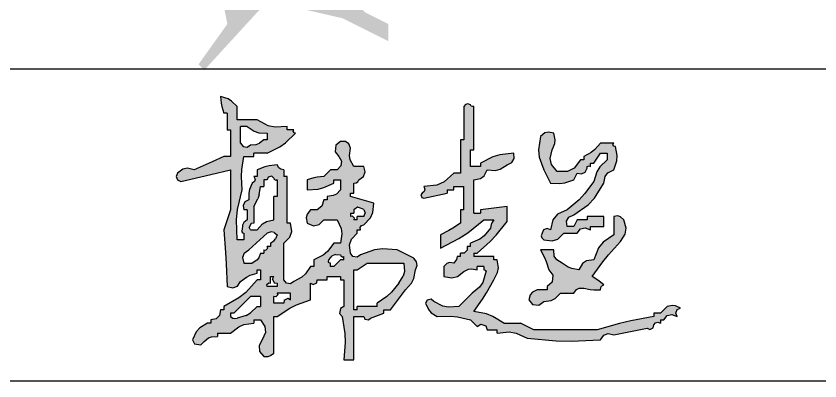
# Model space of a CAD drawing. Extents: x 4579863 to 4663963, y -547270 to -273670.
# Drawn here: x 4646604 to 4648280, y -545270 to -544510 of the extents above; entities that cross this region are included whole.
import ezdxf

# ---------------------------------------------------------------- set-up
doc = ezdxf.new("R2010")
doc.units = 0
doc.header["$LTSCALE"] = 1000
doc.header["$MEASUREMENT"] = 0
doc.layers.get('0').update_dxf_attribs({"linetype": 'CONTINUOUS'})

# ---------------------------------------------------------------- blocks, each defined once
blk = doc.blocks.new('韩超')
h = blk.add_hatch(color=256)
h.dxf.hatch_style = 1
h.paths.add_polyline_path([(0.787849, 0.514197), (0.777955, 0.527898), (0.77346, 0.562754), (0.78123, 0.586063), (0.805739, 0.61125), (0.805739, 0.625142), (0.819631, 0.625142), (0.818004, 0.635027), (0.823773, 0.643681), (0.833523, 0.64598), (0.860867, 0.674873), (0.870953, 0.696725), (0.875199, 0.736279), (0.836353, 0.74757), (0.816903, 0.753127), (0.777955, 0.764063), (0.777955, 0.777955), (0.791847, 0.777955), (0.791847, 0.819631), (0.801775, 0.820971), (0.80763, 0.824875), (0.812685, 0.833523), (0.832189, 0.847055), (0.839321, 0.866071), (0.833523, 0.889091), (0.791847, 0.889091), (0.776856, 0.916298), (0.7735, 0.934755), (0.777955, 0.965498), (0.770329, 0.984025), (0.756314, 0.993368), (0.736279, 0.993282), (0.716867, 0.977277), (0.713907, 0.950644), (0.729333, 0.930768), (0.740061, 0.911103), (0.737625, 0.891618), (0.722387, 0.875199), (0.694603, 0.875199), (0.683489, 0.864086), (0.677932, 0.858529), (0.666819, 0.847415), (0.638572, 0.845181), (0.624291, 0.842325), (0.597358, 0.833523), (0.597358, 0.791847), (0.643081, 0.794876), (0.666726, 0.800787), (0.708495, 0.819631), (0.708495, 0.833523), (0.736279, 0.833523), (0.736279, 0.791847), (0.718733, 0.774249), (0.705317, 0.767541), (0.680711, 0.764063), (0.680711, 0.750171), (0.666819, 0.750171), (0.658732, 0.72359), (0.639033, 0.708815), (0.61125, 0.708495), (0.596777, 0.690733), (0.592946, 0.675409), (0.597358, 0.652926), (0.623512, 0.642026), (0.64687, 0.646697), (0.666819, 0.666819), (0.722387, 0.666819), (0.738834, 0.631134), (0.742077, 0.608437), (0.736279, 0.569574), (0.708495, 0.569574), (0.682162, 0.535076), (0.663824, 0.519794), (0.625142, 0.500114), (0.625142, 0.47233), (0.61125, 0.47233), (0.589715, 0.441777), (0.574435, 0.428025), (0.54179, 0.409816), (0.527664, 0.400538), (0.510468, 0.403404), (0.500114, 0.416762), (0.500114, 0.569574), (0.524623, 0.594762), (0.532393, 0.618071), (0.527898, 0.652926), (0.514006, 0.652926), (0.514006, 0.847415), (0.500114, 0.847415), (0.500114, 0.875199), (0.486416, 0.877514), (0.478388, 0.883536), (0.47233, 0.896037), (0.438162, 0.892345), (0.420863, 0.888021), (0.388977, 0.875199), (0.388977, 0.847415), (0.375085, 0.847415), (0.379444, 0.836821), (0.376971, 0.826928), (0.368139, 0.819631), (0.356965, 0.793593), (0.353947, 0.778504), (0.354247, 0.750171), (0.337644, 0.741703), (0.330222, 0.726858), (0.333409, 0.708495), (0.347301, 0.708495), (0.347301, 0.666819), (0.332737, 0.655189), (0.327028, 0.643772), (0.326463, 0.625142), (0.32344, 0.619715), (0.327253, 0.612088), (0.333409, 0.61125), (0.333409, 0.583466), (0.305625, 0.583466), (0.302565, 0.667178), (0.306887, 0.710398), (0.326463, 0.791847), (0.3234, 0.8474), (0.32482, 0.875797), (0.333409, 0.930768), (0.375085, 0.930768), (0.375085, 0.94466), (0.430654, 0.94466), (0.482374, 0.970498), (0.50707, 0.987931), (0.548736, 1.028012), (0.542559, 1.028676), (0.538615, 1.036564), (0.54179, 1.041904), (0.514006, 1.041904), (0.514006, 1.055796), (0.462884, 1.052445), (0.433869, 1.058893), (0.388977, 1.08358), (0.305625, 1.08358), (0.305625, 1.139148), (0.281985, 1.161307), (0.266841, 1.170393), (0.236165, 1.180825), (0.238399, 1.152578), (0.241255, 1.138297), (0.250057, 1.111364), (0.263949, 1.111364), (0.263949, 1.041904), (0.277841, 1.041904), (0.277841, 0.930768), (0.250057, 0.930768), (0.200194, 0.90821), (0.175186, 0.897095), (0.125028, 0.875199), (0.097454, 0.881715), (0.078516, 0.877928), (0.055568, 0.861307), (0.050109, 0.847376), (0.0559, 0.8329), (0.06946, 0.826577), (0.152955, 0.845407), (0.194635, 0.855133), (0.277841, 0.875199), (0.277841, 0.708495), (0.266727, 0.675154), (0.261171, 0.658483), (0.250057, 0.625142), (0.255939, 0.530696), (0.258718, 0.483462), (0.263949, 0.388977), (0.286969, 0.38318), (0.305985, 0.390311), (0.319517, 0.409816), (0.344599, 0.428141), (0.359268, 0.435475), (0.388977, 0.444546), (0.388977, 0.458438), (0.40287, 0.458438), (0.40287, 0.416762), (0.388977, 0.416762), (0.340729, 0.364454), (0.31168, 0.341215), (0.250057, 0.305625), (0.250057, 0.291733), (0.236165, 0.291733), (0.231424, 0.268639), (0.217583, 0.254798), (0.194489, 0.250057), (0.194489, 0.236165), (0.180597, 0.236165), (0.148793, 0.216524), (0.134276, 0.200394), (0.118082, 0.166705), (0.127514, 0.14947), (0.152825, 0.145854), (0.166705, 0.159759), (0.185336, 0.17447), (0.198563, 0.17943), (0.222273, 0.180597), (0.222273, 0.194489), (0.277841, 0.194489), (0.311245, 0.220472), (0.333233, 0.229896), (0.375085, 0.236165), (0.375085, 0.250057), (0.40287, 0.250057), (0.420685, 0.221738), (0.422698, 0.197582), (0.409816, 0.166705), (0.396068, 0.142401), (0.398473, 0.118345), (0.416762, 0.097244), (0.43433, 0.097627), (0.444154, 0.100901), (0.458438, 0.111136), (0.458438, 0.263949), (0.47233, 0.263949), (0.524193, 0.298154), (0.552768, 0.312442), (0.61125, 0.333409), (0.61125, 0.40287), (0.621931, 0.39652), (0.637706, 0.404407), (0.639034, 0.416762), (0.680711, 0.416762), (0.680711, 0.430654), (0.736279, 0.430654), (0.736279, 0.416762), (0.750171, 0.416762), (0.750171, 0.305625), (0.735269, 0.297653), (0.731714, 0.276323), (0.743225, 0.263949), (0.754517, 0.192544), (0.755945, 0.155413), (0.750171, 0.083352), (0.791847, 0.083352), (0.791847, 0.263949), (0.833523, 0.263949), (0.837499, 0.253205), (0.852744, 0.249394), (0.861307, 0.257003), (0.883535, 0.265338), (0.894648, 0.269506), (0.916876, 0.277841), (0.916876, 0.291733), (0.94466, 0.291733), (0.969894, 0.324902), (0.982398, 0.341574), (1.007174, 0.375085), (1.032146, 0.402761), (1.041693, 0.421855), (1.04885, 0.458438), (1.055218, 0.477023), (1.053221, 0.491001), (1.041904, 0.50706), (0.972444, 0.54179), (0.910919, 0.546316), (0.877697, 0.541786), (0.819631, 0.520952), (0.805828, 0.5112)])
h.paths.add_polyline_path([(0.791847, 0.458438), (0.805739, 0.458438), (0.82241, 0.469551), (0.847415, 0.486222), (1.000228, 0.486222), (1.003038, 0.45197), (0.997988, 0.431769), (0.97939, 0.40287), (0.948039, 0.36501), (0.929334, 0.347744), (0.889091, 0.319517), (0.889091, 0.305625), (0.805739, 0.305625), (0.805739, 0.291733), (0.791847, 0.291733)], flags=16)
h.paths.add_polyline_path([(0.750171, 0.500114), (0.736279, 0.500114), (0.725165, 0.489), (0.719608, 0.483443), (0.708495, 0.47233), (0.694603, 0.47233), (0.694603, 0.486222), (0.688447, 0.48706), (0.684633, 0.494686), (0.687657, 0.500114), (0.701182, 0.516386), (0.715167, 0.52238), (0.736279, 0.520952), (0.736943, 0.514775), (0.744831, 0.510831), (0.750171, 0.514006)], flags=16)
h.paths.add_polyline_path([(0.791847, 0.666819), (0.793521, 0.674497), (0.785633, 0.682384), (0.777955, 0.680711), (0.777955, 0.694603), (0.791847, 0.694603), (0.792194, 0.70849), (0.806202, 0.718996), (0.819631, 0.715441), (0.833192, 0.709118), (0.838982, 0.694641), (0.833523, 0.680711), (0.805739, 0.680711), (0.805739, 0.666819)], flags=16)
h.paths.add_polyline_path([(0.527898, 0.361193), (0.527898, 0.333409), (0.517217, 0.339759), (0.501443, 0.331871), (0.500114, 0.319517), (0.458438, 0.319517), (0.458438, 0.347301), (0.466116, 0.345628), (0.474003, 0.353515), (0.47233, 0.361193)], flags=16)
h.paths.add_polyline_path([(0.47233, 0.40287), (0.47233, 0.388977), (0.430654, 0.388977), (0.42898, 0.396656), (0.436867, 0.404543), (0.444546, 0.40287), (0.444546, 0.430654), (0.458438, 0.430654), (0.452088, 0.419973), (0.459976, 0.404198)], flags=16)
h.paths.add_polyline_path([(0.47233, 0.604304), (0.464836, 0.588169), (0.458643, 0.580427), (0.444546, 0.569574), (0.444546, 0.555682), (0.430654, 0.555682), (0.432327, 0.548004), (0.42444, 0.540117), (0.416762, 0.54179), (0.416762, 0.527898), (0.40287, 0.527898), (0.39467, 0.507807), (0.386422, 0.49791), (0.368139, 0.486222), (0.333409, 0.486222), (0.327612, 0.509242), (0.334743, 0.528258), (0.354247, 0.54179), (0.384775, 0.569612), (0.400056, 0.583504), (0.430654, 0.61125), (0.446814, 0.616197), (0.458647, 0.614224)], flags=16)
h.paths.add_polyline_path([(0.458438, 0.666819), (0.426908, 0.659351), (0.410404, 0.649448), (0.388977, 0.625142), (0.361193, 0.625142), (0.354844, 0.635823), (0.362731, 0.651598), (0.375085, 0.652926), (0.375085, 0.722387), (0.390598, 0.753922), (0.396359, 0.771203), (0.40287, 0.805739), (0.416762, 0.805739), (0.416762, 0.833523), (0.430654, 0.833523), (0.434629, 0.844267), (0.449874, 0.848078), (0.458438, 0.840469), (0.459102, 0.834292), (0.466989, 0.830348), (0.47233, 0.833523), (0.47233, 0.764063), (0.458438, 0.764063)], flags=16)
h.paths.add_polyline_path([(0.40287, 0.347301), (0.40287, 0.305625), (0.388977, 0.305625), (0.360889, 0.27915), (0.342496, 0.268422), (0.305625, 0.257003), (0.294367, 0.254885), (0.286778, 0.256782), (0.277841, 0.263949), (0.277841, 0.277841), (0.291733, 0.277841), (0.319459, 0.305683), (0.333352, 0.319575), (0.361193, 0.347301)], flags=16)
h.paths.add_polyline_path([(0.430654, 1.000228), (0.416762, 1.000228), (0.39813, 0.985517), (0.384903, 0.980557), (0.361193, 0.97939), (0.347067, 0.970112), (0.329871, 0.972978), (0.319517, 0.986336), (0.319517, 1.055796), (0.347301, 1.055796), (0.376072, 1.035613), (0.395527, 1.029128), (0.430654, 1.028012)], flags=16)
h = blk.add_hatch(color=256)
h.dxf.hatch_style = 1
h.paths.add_polyline_path([(1.542018, 0.208381), (1.519791, 0.219494), (1.508677, 0.225051), (1.48645, 0.236165), (1.416989, 0.236165), (1.371255, 0.264232), (1.344642, 0.274582), (1.291961, 0.284787), (1.328443, 0.335457), (1.345237, 0.362046), (1.375313, 0.416762), (1.391241, 0.446575), (1.394603, 0.466747), (1.389205, 0.500114), (1.375313, 0.500114), (1.375313, 0.514006), (1.291961, 0.514006), (1.291961, 0.527898), (1.305853, 0.527898), (1.359796, 0.576664), (1.385101, 0.603375), (1.430881, 0.659873), (1.430881, 0.722387), (1.386427, 0.71683), (1.3642, 0.714052), (1.319745, 0.708495), (1.319745, 0.694603), (1.291961, 0.694603), (1.291961, 0.833523), (1.31926, 0.838693), (1.334923, 0.85044), (1.347529, 0.875199), (1.381781, 0.872389), (1.401982, 0.877439), (1.430881, 0.896037), (1.450883, 0.906123), (1.460131, 0.922307), (1.458666, 0.94466), (1.401114, 0.937345), (1.371819, 0.928557), (1.319745, 0.902983), (1.319745, 0.889091), (1.278069, 0.889091), (1.278069, 0.958552), (1.291961, 0.958552), (1.291961, 1.139148), (1.285806, 1.138304), (1.281086, 1.140664), (1.278069, 1.146094), (1.267308, 1.150023), (1.257931, 1.147679), (1.250285, 1.139148), (1.250285, 1.000228), (1.236393, 1.000228), (1.236393, 0.861307), (1.208609, 0.861307), (1.168183, 0.824416), (1.138053, 0.811024), (1.08358, 0.805739), (1.087939, 0.795145), (1.085465, 0.785252), (1.076634, 0.777955), (1.071121, 0.771113), (1.075065, 0.759282), (1.08358, 0.757117), (1.122533, 0.76519), (1.141984, 0.769358), (1.180825, 0.777955), (1.180825, 0.791847), (1.208609, 0.791847), (1.208609, 0.805739), (1.250285, 0.805739), (1.250285, 0.708495), (1.236393, 0.708495), (1.236393, 0.652926), (1.203973, 0.631977), (1.187234, 0.622213), (1.15304, 0.604304), (1.15304, 0.548736), (1.229739, 0.588318), (1.266619, 0.612432), (1.333637, 0.666819), (1.375313, 0.666819), (1.366995, 0.654381), (1.363975, 0.646831), (1.361421, 0.632088), (1.335054, 0.599814), (1.316435, 0.58585), (1.278069, 0.569574), (1.278069, 0.555682), (1.264177, 0.555682), (1.26415, 0.539965), (1.25211, 0.527924), (1.236393, 0.527898), (1.236393, 0.514006), (1.222501, 0.514006), (1.219217, 0.502022), (1.216226, 0.496039), (1.208609, 0.486222), (1.191149, 0.488205), (1.17971, 0.484393), (1.166932, 0.47233), (1.166932, 0.430654), (1.200708, 0.424307), (1.223469, 0.429997), (1.250285, 0.451492), (1.27048, 0.461183), (1.283894, 0.46286), (1.305853, 0.458438), (1.305853, 0.47233), (1.333637, 0.47233), (1.333637, 0.458438), (1.339793, 0.4576), (1.343606, 0.449973), (1.340583, 0.444546), (1.32937, 0.406076), (1.316213, 0.38634), (1.285015, 0.361193), (1.229447, 0.305625), (1.187056, 0.302553), (1.163204, 0.307323), (1.125256, 0.326463), (1.114566, 0.33576), (1.096818, 0.332211), (1.090526, 0.319517), (1.102438, 0.292491), (1.113943, 0.279343), (1.139148, 0.263949), (1.194983, 0.265062), (1.223561, 0.262204), (1.278069, 0.250057), (1.289183, 0.238943), (1.294739, 0.233386), (1.305853, 0.222273), (1.320568, 0.231877), (1.341519, 0.224893), (1.347529, 0.208381), (1.389205, 0.208381), (1.389205, 0.194489), (1.439628, 0.1998), (1.468259, 0.195028), (1.514234, 0.173651), (1.635959, 0.161998), (1.69773, 0.160594), (1.819859, 0.166705), (1.833779, 0.185933), (1.852296, 0.192877), (1.875427, 0.187543), (1.930995, 0.198656), (1.958779, 0.204213), (2.014348, 0.215327), (2.025534, 0.209917), (2.039748, 0.217024), (2.042132, 0.229219), (2.049428, 0.23805), (2.059322, 0.240524), (2.069916, 0.236165), (2.069916, 0.250057), (2.083808, 0.250057), (2.098401, 0.26772), (2.118188, 0.272666), (2.139376, 0.263949), (2.133917, 0.27788), (2.139708, 0.292356), (2.153268, 0.298679), (2.133073, 0.308371), (2.119659, 0.310047), (2.0977, 0.305625), (2.086586, 0.294512), (2.08103, 0.288955), (2.069916, 0.277841), (2.042132, 0.277841), (2.042132, 0.263949), (1.946785, 0.245868), (1.899372, 0.234712), (1.805967, 0.208381)])
h = blk.add_hatch(color=256)
h.dxf.hatch_style = 1
h.paths.add_polyline_path([(1.611478, 0.625142), (1.597547, 0.630601), (1.583071, 0.624811), (1.576748, 0.61125), (1.572819, 0.60049), (1.575163, 0.591112), (1.583694, 0.583466), (1.61855, 0.578971), (1.641859, 0.586741), (1.667046, 0.61125), (1.680938, 0.61125), (1.722615, 0.61125), (1.737208, 0.628913), (1.756995, 0.63386), (1.778183, 0.625142), (1.778183, 0.639034), (1.833751, 0.639034), (1.833751, 0.655705), (1.833751, 0.66404), (1.833751, 0.680711), (1.805967, 0.680711), (1.792075, 0.680711), (1.764291, 0.680711), (1.764291, 0.666819), (1.722615, 0.666819), (1.717058, 0.655705), (1.714279, 0.650148), (1.708723, 0.639034), (1.69483, 0.639034), (1.680938, 0.639034), (1.678868, 0.661339), (1.688455, 0.678116), (1.708723, 0.687657), (1.768692, 0.728785), (1.795922, 0.757527), (1.833751, 0.819631), (1.839429, 0.846829), (1.850907, 0.862133), (1.875427, 0.875199), (1.888443, 0.91196), (1.890032, 0.934206), (1.882373, 0.972444), (1.876196, 0.973108), (1.872252, 0.980995), (1.875427, 0.986336), (1.861535, 0.986336), (1.819859, 0.986336), (1.796859, 0.959188), (1.781933, 0.947248), (1.750399, 0.930768), (1.750399, 0.916876), (1.736507, 0.916876), (1.71031, 0.882162), (1.682751, 0.868382), (1.639262, 0.868253), (1.61591, 0.897042), (1.610049, 0.922442), (1.618424, 0.958552), (1.629264, 0.984285), (1.6309, 1.000642), (1.62537, 1.028012), (1.602888, 1.032424), (1.587563, 1.028593), (1.569802, 1.01412), (1.562035, 0.958817), (1.56513, 0.927869), (1.583694, 0.875199), (1.595758, 0.853473), (1.601336, 0.842318), (1.611478, 0.819631), (1.650742, 0.818134), (1.671448, 0.821092), (1.708723, 0.833523), (1.714279, 0.844637), (1.717058, 0.850194), (1.722615, 0.861307), (1.740978, 0.85812), (1.755823, 0.865542), (1.764291, 0.882145), (1.764955, 0.888322), (1.772842, 0.892266), (1.778183, 0.889091), (1.778183, 0.902983), (1.792075, 0.902983), (1.803189, 0.919654), (1.808745, 0.927989), (1.819859, 0.94466), (1.847643, 0.94466), (1.847643, 0.916876), (1.817381, 0.887163), (1.804962, 0.866982), (1.792075, 0.826577), (1.753545, 0.774398), (1.730689, 0.750113), (1.680938, 0.708495), (1.641359, 0.690689), (1.621854, 0.667284)])
h = blk.add_hatch(color=256)
h.dxf.hatch_style = 1
h.paths.add_polyline_path([(1.831635, 0.573795), (1.812227, 0.549535), (1.792075, 0.500114), (1.762292, 0.496094), (1.744726, 0.484384), (1.729561, 0.458438), (1.700075, 0.463546), (1.684975, 0.469586), (1.6601, 0.486222), (1.637668, 0.49978), (1.627728, 0.515685), (1.62537, 0.54179), (1.603143, 0.54179), (1.592029, 0.54179), (1.569802, 0.54179), (1.586675, 0.509854), (1.593737, 0.492906), (1.604532, 0.458438), (1.621804, 0.436498), (1.61886, 0.407063), (1.597586, 0.388977), (1.597586, 0.375085), (1.55591, 0.375085), (1.536306, 0.36578), (1.526798, 0.35437), (1.52118, 0.333409), (1.537185, 0.313997), (1.563818, 0.311038), (1.583694, 0.326463), (1.614401, 0.331156), (1.630976, 0.339443), (1.653154, 0.361193), (1.667046, 0.361193), (1.708723, 0.361193), (1.720352, 0.375758), (1.731769, 0.381467), (1.750399, 0.382031), (1.77782, 0.376762), (1.791938, 0.37535), (1.819859, 0.375085), (1.821199, 0.385013), (1.825102, 0.390868), (1.833751, 0.395924), (1.815429, 0.411271), (1.805589, 0.418299), (1.785129, 0.430654), (1.829593, 0.491137), (1.853312, 0.520437), (1.903211, 0.57652), (1.923495, 0.606919), (1.927312, 0.631729), (1.917103, 0.666819), (1.904326, 0.678881), (1.892887, 0.682694), (1.875427, 0.680711), (1.875427, 0.650148), (1.875427, 0.634867), (1.875427, 0.604304)])
for p, q in [((0.266841, 1.170393), (0.236165, 1.180825)), ((0.236165, 1.180825), (0.238399, 1.152578)), ((0.238399, 1.152578), (0.241255, 1.138297)), ((0.281985, 1.161307), (0.266841, 1.170393)), ((0.305625, 1.139148), (0.281985, 1.161307)), ((1.257931, 1.147679), (1.250285, 1.139148)), ((1.267308, 1.150023), (1.257931, 1.147679)), ((1.278069, 1.146094), (1.267308, 1.150023)), ((1.281086, 1.140664), (1.278069, 1.146094)), ((1.285806, 1.138304), (1.281086, 1.140664)), ((0.241255, 1.138297), (0.250057, 1.111364)), ((0.263949, 1.111364), (0.250057, 1.111364)), ((0.263949, 1.111364), (0.263949, 1.041904)), ((0.305625, 1.08358), (0.305625, 1.139148)), ((1.250285, 1.139148), (1.250285, 1.000228)), ((1.291961, 1.139148), (1.285806, 1.138304)), ((1.291961, 0.958552), (1.291961, 1.139148)), ((0.388977, 1.08358), (0.305625, 1.08358)), ((0.433869, 1.058893), (0.388977, 1.08358)), ((0.263949, 1.041904), (0.277841, 1.041904)), ((0.277841, 1.041904), (0.277841, 0.930768)), ((0.319517, 0.986336), (0.319517, 1.055796)), ((0.347301, 1.055796), (0.319517, 1.055796)), ((0.347301, 1.055796), (0.376072, 1.035613)), ((0.462884, 1.052445), (0.433869, 1.058893)), ((0.514006, 1.055796), (0.462884, 1.052445)), ((0.514006, 1.041904), (0.514006, 1.055796)), ((0.54179, 1.041904), (0.514006, 1.041904)), ((0.538615, 1.036564), (0.54179, 1.041904)), ((0.376072, 1.035613), (0.395527, 1.029128)), ((0.395527, 1.029128), (0.430654, 1.028012)), ((0.430654, 1.028012), (0.430654, 1.000228)), ((0.50707, 0.987931), (0.548736, 1.028012)), ((0.542559, 1.028676), (0.538615, 1.036564)), ((0.548736, 1.028012), (0.542559, 1.028676)), ((1.569802, 1.01412), (1.562035, 0.958817)), ((1.587563, 1.028593), (1.569802, 1.01412)), ((1.602888, 1.032424), (1.587563, 1.028593)), ((1.62537, 1.028012), (1.602888, 1.032424)), ((1.6309, 1.000642), (1.62537, 1.028012)), ((0.319517, 0.986336), (0.329871, 0.972978)), ((0.329871, 0.972978), (0.347067, 0.970112)), ((0.347067, 0.970112), (0.361193, 0.97939)), ((0.361193, 0.97939), (0.384903, 0.980557)), ((0.384903, 0.980557), (0.39813, 0.985517)), ((0.416762, 1.000228), (0.39813, 0.985517)), ((0.430654, 1.000228), (0.416762, 1.000228)), ((0.482374, 0.970498), (0.50707, 0.987931)), ((0.716867, 0.977277), (0.713907, 0.950644)), ((0.736279, 0.993282), (0.716867, 0.977277)), ((0.756314, 0.993368), (0.736279, 0.993282)), ((0.770329, 0.984025), (0.756314, 0.993368)), ((0.777955, 0.965498), (0.770329, 0.984025)), ((1.236393, 1.000228), (1.236393, 0.861307)), ((1.250285, 1.000228), (1.236393, 1.000228)), ((1.618424, 0.958552), (1.629264, 0.984285)), ((1.629264, 0.984285), (1.6309, 1.000642)), ((1.819859, 0.986336), (1.796859, 0.959188)), ((1.861535, 0.986336), (1.819859, 0.986336)), ((1.875427, 0.986336), (1.861535, 0.986336)), ((1.872252, 0.980995), (1.875427, 0.986336)), ((1.876196, 0.973108), (1.872252, 0.980995)), ((1.882373, 0.972444), (1.876196, 0.973108)), ((1.890032, 0.934206), (1.882373, 0.972444)), ((0.375085, 0.930768), (0.375085, 0.94466)), ((0.430654, 0.94466), (0.375085, 0.94466)), ((0.430654, 0.94466), (0.482374, 0.970498)), ((0.713907, 0.950644), (0.729333, 0.930768)), ((0.7735, 0.934755), (0.777955, 0.965498)), ((1.278069, 0.958552), (1.291961, 0.958552)), ((1.278069, 0.889091), (1.278069, 0.958552)), ((1.458666, 0.94466), (1.401114, 0.937345)), ((1.460131, 0.922307), (1.458666, 0.94466)), ((1.562035, 0.958817), (1.56513, 0.927869)), ((1.610049, 0.922442), (1.618424, 0.958552)), ((1.781933, 0.947248), (1.750399, 0.930768)), ((1.796859, 0.959188), (1.781933, 0.947248)), ((1.808745, 0.927989), (1.819859, 0.94466)), ((1.819859, 0.94466), (1.847643, 0.94466)), ((1.847643, 0.94466), (1.847643, 0.916876)), ((0.200194, 0.90821), (0.175186, 0.897095)), ((0.250057, 0.930768), (0.200194, 0.90821)), ((0.277841, 0.930768), (0.250057, 0.930768)), ((0.32482, 0.875797), (0.333409, 0.930768)), ((0.333409, 0.930768), (0.375085, 0.930768)), ((0.729333, 0.930768), (0.740061, 0.911103)), ((0.740061, 0.911103), (0.737625, 0.891618)), ((0.776856, 0.916298), (0.7735, 0.934755)), ((0.791847, 0.889091), (0.776856, 0.916298)), ((1.371819, 0.928557), (1.319745, 0.902983)), ((1.401114, 0.937345), (1.371819, 0.928557)), ((1.430881, 0.896037), (1.450883, 0.906123)), ((1.450883, 0.906123), (1.460131, 0.922307)), ((1.56513, 0.927869), (1.583694, 0.875199)), ((1.61591, 0.897042), (1.610049, 0.922442)), ((1.736507, 0.916876), (1.71031, 0.882162)), ((1.750399, 0.916876), (1.736507, 0.916876)), ((1.750399, 0.930768), (1.750399, 0.916876)), ((1.792075, 0.902983), (1.803189, 0.919654)), ((1.803189, 0.919654), (1.808745, 0.927989)), ((1.847643, 0.916876), (1.817381, 0.887163)), ((1.875427, 0.875199), (1.888443, 0.91196)), ((1.888443, 0.91196), (1.890032, 0.934206)), ((0.078516, 0.877928), (0.055568, 0.861307)), ((0.097454, 0.881715), (0.078516, 0.877928)), ((0.125028, 0.875199), (0.097454, 0.881715)), ((0.175186, 0.897095), (0.125028, 0.875199)), ((0.194635, 0.855133), (0.277841, 0.875199)), ((0.277841, 0.875199), (0.277841, 0.708495)), ((0.3234, 0.8474), (0.32482, 0.875797)), ((0.420863, 0.888021), (0.388977, 0.875199)), ((0.388977, 0.875199), (0.388977, 0.847415)), ((0.438162, 0.892345), (0.420863, 0.888021)), ((0.47233, 0.896037), (0.438162, 0.892345)), ((0.478388, 0.883536), (0.47233, 0.896037)), ((0.486416, 0.877514), (0.478388, 0.883536)), ((0.500114, 0.875199), (0.486416, 0.877514)), ((0.500114, 0.875199), (0.500114, 0.847415)), ((0.694603, 0.875199), (0.683489, 0.864086)), ((0.722387, 0.875199), (0.694603, 0.875199)), ((0.737625, 0.891618), (0.722387, 0.875199)), ((0.833523, 0.889091), (0.791847, 0.889091)), ((0.839321, 0.866071), (0.833523, 0.889091)), ((1.319745, 0.889091), (1.278069, 0.889091)), ((1.319745, 0.902983), (1.319745, 0.889091)), ((1.334923, 0.85044), (1.347529, 0.875199)), ((1.347529, 0.875199), (1.381781, 0.872389)), ((1.381781, 0.872389), (1.401982, 0.877439)), ((1.401982, 0.877439), (1.430881, 0.896037)), ((1.583694, 0.875199), (1.595758, 0.853473)), ((1.639262, 0.868253), (1.61591, 0.897042)), ((1.71031, 0.882162), (1.682751, 0.868382)), ((1.755823, 0.865542), (1.764291, 0.882145)), ((1.764291, 0.882145), (1.764955, 0.888322)), ((1.764955, 0.888322), (1.772842, 0.892266)), ((1.772842, 0.892266), (1.778183, 0.889091)), ((1.778183, 0.902983), (1.792075, 0.902983)), ((1.778183, 0.889091), (1.778183, 0.902983)), ((1.817381, 0.887163), (1.804962, 0.866982)), ((1.850907, 0.862133), (1.875427, 0.875199)), ((0.055568, 0.861307), (0.050109, 0.847376)), ((0.050109, 0.847376), (0.0559, 0.8329)), ((0.06946, 0.826577), (0.152955, 0.845407)), ((0.152955, 0.845407), (0.194635, 0.855133)), ((0.326463, 0.791847), (0.3234, 0.8474)), ((0.388977, 0.847415), (0.375085, 0.847415)), ((0.375085, 0.847415), (0.379444, 0.836821)), ((0.434629, 0.844267), (0.430654, 0.833523)), ((0.449874, 0.848078), (0.434629, 0.844267)), ((0.458438, 0.840469), (0.449874, 0.848078)), ((0.458438, 0.840469), (0.459102, 0.834292)), ((0.514006, 0.847415), (0.500114, 0.847415)), ((0.514006, 0.652926), (0.514006, 0.847415)), ((0.624291, 0.842325), (0.597358, 0.833523)), ((0.638572, 0.845181), (0.624291, 0.842325)), ((0.666819, 0.847415), (0.638572, 0.845181)), ((0.677932, 0.858529), (0.666819, 0.847415)), ((0.683489, 0.864086), (0.677932, 0.858529)), ((0.812685, 0.833523), (0.832189, 0.847055)), ((0.832189, 0.847055), (0.839321, 0.866071)), ((1.208609, 0.861307), (1.168183, 0.824416)), ((1.236393, 0.861307), (1.208609, 0.861307)), ((1.291961, 0.833523), (1.31926, 0.838693)), ((1.31926, 0.838693), (1.334923, 0.85044)), ((1.595758, 0.853473), (1.601336, 0.842318)), ((1.601336, 0.842318), (1.611478, 0.819631)), ((1.682751, 0.868382), (1.639262, 0.868253)), ((1.708723, 0.833523), (1.714279, 0.844637)), ((1.714279, 0.844637), (1.717058, 0.850194)), ((1.717058, 0.850194), (1.722615, 0.861307)), ((1.722615, 0.861307), (1.740978, 0.85812)), ((1.740978, 0.85812), (1.755823, 0.865542)), ((1.804962, 0.866982), (1.792075, 0.826577)), ((1.833751, 0.819631), (1.839429, 0.846829)), ((1.839429, 0.846829), (1.850907, 0.862133)), ((0.0559, 0.8329), (0.06946, 0.826577)), ((0.368139, 0.819631), (0.356965, 0.793593)), ((0.376971, 0.826928), (0.368139, 0.819631)), ((0.379444, 0.836821), (0.376971, 0.826928)), ((0.396359, 0.771203), (0.40287, 0.805739)), ((0.40287, 0.805739), (0.416762, 0.805739)), ((0.416762, 0.833523), (0.416762, 0.805739)), ((0.430654, 0.833523), (0.416762, 0.833523)), ((0.466989, 0.830348), (0.459102, 0.834292)), ((0.47233, 0.833523), (0.466989, 0.830348)), ((0.47233, 0.833523), (0.47233, 0.764063)), ((0.597358, 0.833523), (0.597358, 0.791847)), ((0.666726, 0.800787), (0.708495, 0.819631)), ((0.708495, 0.833523), (0.736279, 0.833523)), ((0.708495, 0.819631), (0.708495, 0.833523)), ((0.736279, 0.833523), (0.736279, 0.791847)), ((0.791847, 0.819631), (0.801775, 0.820971)), ((0.791847, 0.777955), (0.791847, 0.819631)), ((0.801775, 0.820971), (0.80763, 0.824875)), ((0.80763, 0.824875), (0.812685, 0.833523)), ((1.138053, 0.811024), (1.08358, 0.805739)), ((1.08358, 0.805739), (1.087939, 0.795145)), ((1.168183, 0.824416), (1.138053, 0.811024)), ((1.208609, 0.791847), (1.208609, 0.805739)), ((1.208609, 0.805739), (1.250285, 0.805739)), ((1.250285, 0.708495), (1.250285, 0.805739)), ((1.291961, 0.694603), (1.291961, 0.833523)), ((1.611478, 0.819631), (1.650742, 0.818134)), ((1.650742, 0.818134), (1.671448, 0.821092)), ((1.671448, 0.821092), (1.708723, 0.833523)), ((1.792075, 0.826577), (1.753545, 0.774398)), ((1.795922, 0.757527), (1.833751, 0.819631)), ((0.306887, 0.710398), (0.326463, 0.791847)), ((0.356965, 0.793593), (0.353947, 0.778504)), ((0.353947, 0.778504), (0.354247, 0.750171)), ((0.396359, 0.771203), (0.390598, 0.753922)), ((0.597358, 0.791847), (0.643081, 0.794876)), ((0.643081, 0.794876), (0.666726, 0.800787)), ((0.718733, 0.774249), (0.705317, 0.767541)), ((0.736279, 0.791847), (0.718733, 0.774249)), ((0.777955, 0.777955), (0.791847, 0.777955)), ((0.777955, 0.764063), (0.777955, 0.777955)), ((1.076634, 0.777955), (1.071121, 0.771113)), ((1.071121, 0.771113), (1.075065, 0.759282)), ((1.085465, 0.785252), (1.076634, 0.777955)), ((1.087939, 0.795145), (1.085465, 0.785252)), ((1.141984, 0.769358), (1.180825, 0.777955)), ((1.180825, 0.791847), (1.208609, 0.791847)), ((1.180825, 0.791847), (1.180825, 0.777955)), ((1.753545, 0.774398), (1.730689, 0.750113)), ((0.337644, 0.741703), (0.330222, 0.726858)), ((0.354247, 0.750171), (0.337644, 0.741703)), ((0.375085, 0.722387), (0.390598, 0.753922)), ((0.47233, 0.764063), (0.458438, 0.764063)), ((0.458438, 0.666819), (0.458438, 0.764063)), ((0.666819, 0.750171), (0.658732, 0.72359)), ((0.680711, 0.750171), (0.666819, 0.750171)), ((0.705317, 0.767541), (0.680711, 0.764063)), ((0.680711, 0.764063), (0.680711, 0.750171)), ((0.816903, 0.753127), (0.777955, 0.764063)), ((0.836353, 0.74757), (0.816903, 0.753127)), ((0.875199, 0.736279), (0.836353, 0.74757)), ((1.075065, 0.759282), (1.08358, 0.757117)), ((1.08358, 0.757117), (1.122533, 0.76519)), ((1.122533, 0.76519), (1.141984, 0.769358)), ((1.730689, 0.750113), (1.680938, 0.708495)), ((1.768692, 0.728785), (1.795922, 0.757527)), ((0.277841, 0.708495), (0.266727, 0.675154)), ((0.302565, 0.667178), (0.306887, 0.710398)), ((0.330222, 0.726858), (0.333409, 0.708495)), ((0.347301, 0.708495), (0.333409, 0.708495)), ((0.347301, 0.708495), (0.347301, 0.666819)), ((0.375085, 0.722387), (0.375085, 0.652926)), ((0.61125, 0.708495), (0.596777, 0.690733)), ((0.639033, 0.708815), (0.61125, 0.708495)), ((0.658732, 0.72359), (0.639033, 0.708815)), ((0.792194, 0.70849), (0.791847, 0.694603)), ((0.806202, 0.718996), (0.792194, 0.70849)), ((0.819631, 0.715441), (0.806202, 0.718996)), ((0.833192, 0.709118), (0.819631, 0.715441)), ((0.833192, 0.709118), (0.838982, 0.694641)), ((0.870953, 0.696725), (0.875199, 0.736279)), ((1.236393, 0.708495), (1.236393, 0.652926)), ((1.250285, 0.708495), (1.236393, 0.708495)), ((1.3642, 0.714052), (1.319745, 0.708495)), ((1.319745, 0.708495), (1.319745, 0.694603)), ((1.386427, 0.71683), (1.3642, 0.714052)), ((1.430881, 0.722387), (1.386427, 0.71683)), ((1.430881, 0.659873), (1.430881, 0.722387)), ((1.680938, 0.708495), (1.641359, 0.690689)), ((1.708723, 0.687657), (1.768692, 0.728785)), ((0.266727, 0.675154), (0.261171, 0.658483)), ((0.596777, 0.690733), (0.592946, 0.675409)), ((0.592946, 0.675409), (0.597358, 0.652926)), ((0.777955, 0.694603), (0.777955, 0.680711)), ((0.777955, 0.694603), (0.791847, 0.694603)), ((0.785633, 0.682384), (0.777955, 0.680711)), ((0.785633, 0.682384), (0.793521, 0.674497)), ((0.793521, 0.674497), (0.791847, 0.666819)), ((0.833523, 0.680711), (0.805739, 0.680711)), ((0.805739, 0.666819), (0.805739, 0.680711)), ((0.833523, 0.680711), (0.838982, 0.694641)), ((0.833523, 0.64598), (0.860867, 0.674873)), ((0.860867, 0.674873), (0.870953, 0.696725)), ((1.291961, 0.694603), (1.319745, 0.694603)), ((1.641359, 0.690689), (1.621854, 0.667284)), ((1.678868, 0.661339), (1.688455, 0.678116)), ((1.688455, 0.678116), (1.708723, 0.687657)), ((1.792075, 0.680711), (1.764291, 0.680711)), ((1.764291, 0.680711), (1.764291, 0.666819)), ((1.805967, 0.680711), (1.792075, 0.680711)), ((1.833751, 0.680711), (1.805967, 0.680711)), ((1.833751, 0.66404), (1.833751, 0.680711)), ((1.892887, 0.682694), (1.875427, 0.680711)), ((1.875427, 0.680711), (1.875427, 0.650148)), ((1.904326, 0.678881), (1.892887, 0.682694)), ((1.917103, 0.666819), (1.904326, 0.678881)), ((0.261171, 0.658483), (0.250057, 0.625142)), ((0.305625, 0.583466), (0.302565, 0.667178)), ((0.327028, 0.643772), (0.326463, 0.625142)), ((0.332737, 0.655189), (0.327028, 0.643772)), ((0.347301, 0.666819), (0.332737, 0.655189)), ((0.362731, 0.651598), (0.354844, 0.635823)), ((0.375085, 0.652926), (0.362731, 0.651598)), ((0.410404, 0.649448), (0.388977, 0.625142)), ((0.410404, 0.649448), (0.426908, 0.659351)), ((0.426908, 0.659351), (0.458438, 0.666819)), ((0.527898, 0.652926), (0.514006, 0.652926)), ((0.532393, 0.618071), (0.527898, 0.652926)), ((0.597358, 0.652926), (0.623512, 0.642026)), ((0.623512, 0.642026), (0.64687, 0.646697)), ((0.64687, 0.646697), (0.666819, 0.666819)), ((0.666819, 0.666819), (0.722387, 0.666819)), ((0.722387, 0.666819), (0.738834, 0.631134)), ((0.805739, 0.666819), (0.791847, 0.666819)), ((0.818004, 0.635027), (0.823773, 0.643681)), ((0.823773, 0.643681), (0.833523, 0.64598)), ((1.236393, 0.652926), (1.203973, 0.631977)), ((1.266619, 0.612432), (1.333637, 0.666819)), ((1.333637, 0.666819), (1.375313, 0.666819)), ((1.363975, 0.646831), (1.361421, 0.632088)), ((1.366995, 0.654381), (1.363975, 0.646831)), ((1.375313, 0.666819), (1.366995, 0.654381)), ((1.385101, 0.603375), (1.430881, 0.659873)), ((1.621854, 0.667284), (1.611478, 0.625142)), ((1.680938, 0.639034), (1.678868, 0.661339)), ((1.69483, 0.639034), (1.680938, 0.639034)), ((1.708723, 0.639034), (1.69483, 0.639034)), ((1.714279, 0.650148), (1.708723, 0.639034)), ((1.717058, 0.655705), (1.714279, 0.650148)), ((1.722615, 0.666819), (1.717058, 0.655705)), ((1.764291, 0.666819), (1.722615, 0.666819)), ((1.778183, 0.625142), (1.778183, 0.639034)), ((1.778183, 0.639034), (1.833751, 0.639034)), ((1.833751, 0.655705), (1.833751, 0.66404)), ((1.833751, 0.639034), (1.833751, 0.655705)), ((1.875427, 0.650148), (1.875427, 0.634867)), ((1.927312, 0.631729), (1.917103, 0.666819)), ((0.250057, 0.625142), (0.255939, 0.530696)), ((0.326463, 0.625142), (0.32344, 0.619715)), ((0.32344, 0.619715), (0.327253, 0.612088)), ((0.327253, 0.612088), (0.333409, 0.61125)), ((0.333409, 0.61125), (0.333409, 0.583466)), ((0.361193, 0.625142), (0.354844, 0.635823)), ((0.361193, 0.625142), (0.388977, 0.625142)), ((0.430654, 0.61125), (0.400056, 0.583504)), ((0.446814, 0.616197), (0.430654, 0.61125)), ((0.458647, 0.614224), (0.446814, 0.616197)), ((0.458647, 0.614224), (0.47233, 0.604304)), ((0.47233, 0.604304), (0.464836, 0.588169)), ((0.524623, 0.594762), (0.532393, 0.618071)), ((0.742077, 0.608437), (0.736279, 0.569574)), ((0.738834, 0.631134), (0.742077, 0.608437)), ((0.78123, 0.586063), (0.805739, 0.61125)), ((0.805739, 0.61125), (0.805739, 0.625142)), ((0.805739, 0.625142), (0.819631, 0.625142)), ((0.819631, 0.625142), (0.818004, 0.635027)), ((1.187234, 0.622213), (1.15304, 0.604304)), ((1.15304, 0.604304), (1.15304, 0.548736)), ((1.203973, 0.631977), (1.187234, 0.622213)), ((1.229739, 0.588318), (1.266619, 0.612432)), ((1.361421, 0.632088), (1.335054, 0.599814)), ((1.576748, 0.61125), (1.572819, 0.60049)), ((1.583071, 0.624811), (1.576748, 0.61125)), ((1.597547, 0.630601), (1.583071, 0.624811)), ((1.611478, 0.625142), (1.597547, 0.630601)), ((1.641859, 0.586741), (1.667046, 0.61125)), ((1.667046, 0.61125), (1.680938, 0.61125)), ((1.680938, 0.61125), (1.722615, 0.61125)), ((1.722615, 0.61125), (1.737208, 0.628913)), ((1.737208, 0.628913), (1.756995, 0.63386)), ((1.756995, 0.63386), (1.778183, 0.625142)), ((1.875427, 0.604304), (1.831635, 0.573795)), ((1.875427, 0.634867), (1.875427, 0.604304)), ((1.903211, 0.57652), (1.923495, 0.606919)), ((1.923495, 0.606919), (1.927312, 0.631729)), ((0.333409, 0.583466), (0.305625, 0.583466)), ((0.384775, 0.569612), (0.400056, 0.583504)), ((0.444546, 0.569574), (0.458643, 0.580427)), ((0.458643, 0.580427), (0.464836, 0.588169)), ((0.500114, 0.569574), (0.524623, 0.594762)), ((0.77346, 0.562754), (0.78123, 0.586063)), ((1.15304, 0.548736), (1.229739, 0.588318)), ((1.316435, 0.58585), (1.278069, 0.569574)), ((1.305853, 0.527898), (1.359796, 0.576664)), ((1.335054, 0.599814), (1.316435, 0.58585)), ((1.359796, 0.576664), (1.385101, 0.603375)), ((1.572819, 0.60049), (1.575163, 0.591112)), ((1.575163, 0.591112), (1.583694, 0.583466)), ((1.583694, 0.583466), (1.61855, 0.578971)), ((1.61855, 0.578971), (1.641859, 0.586741)), ((1.831635, 0.573795), (1.812227, 0.549535)), ((1.853312, 0.520437), (1.903211, 0.57652)), ((0.334743, 0.528258), (0.354247, 0.54179)), ((0.384775, 0.569612), (0.354247, 0.54179)), ((0.416762, 0.54179), (0.416762, 0.527898)), ((0.416762, 0.54179), (0.42444, 0.540117)), ((0.432327, 0.548004), (0.42444, 0.540117)), ((0.432327, 0.548004), (0.430654, 0.555682)), ((0.444546, 0.555682), (0.430654, 0.555682)), ((0.444546, 0.569574), (0.444546, 0.555682)), ((0.500114, 0.416762), (0.500114, 0.569574)), ((0.708495, 0.569574), (0.682162, 0.535076)), ((0.736279, 0.569574), (0.708495, 0.569574)), ((0.777955, 0.527898), (0.77346, 0.562754)), ((0.877697, 0.541786), (0.819631, 0.520952)), ((0.910919, 0.546316), (0.877697, 0.541786)), ((0.972444, 0.54179), (0.910919, 0.546316)), ((1.041904, 0.50706), (0.972444, 0.54179)), ((1.26415, 0.539965), (1.25211, 0.527924)), ((1.264177, 0.555682), (1.26415, 0.539965)), ((1.278069, 0.555682), (1.264177, 0.555682)), ((1.278069, 0.555682), (1.278069, 0.569574)), ((1.592029, 0.54179), (1.569802, 0.54179)), ((1.569802, 0.54179), (1.586675, 0.509854)), ((1.603143, 0.54179), (1.592029, 0.54179)), ((1.62537, 0.54179), (1.603143, 0.54179)), ((1.627728, 0.515685), (1.62537, 0.54179)), ((1.812227, 0.549535), (1.792075, 0.500114)), ((0.255939, 0.530696), (0.258718, 0.483462)), ((0.334743, 0.528258), (0.327612, 0.509242)), ((0.327612, 0.509242), (0.333409, 0.486222)), ((0.39467, 0.507807), (0.386422, 0.49791)), ((0.40287, 0.527898), (0.39467, 0.507807)), ((0.40287, 0.527898), (0.416762, 0.527898)), ((0.663824, 0.519794), (0.625142, 0.500114)), ((0.682162, 0.535076), (0.663824, 0.519794)), ((0.687657, 0.500114), (0.701182, 0.516386)), ((0.715167, 0.52238), (0.701182, 0.516386)), ((0.715167, 0.52238), (0.736279, 0.520952)), ((0.736279, 0.520952), (0.736943, 0.514775)), ((0.744831, 0.510831), (0.736943, 0.514775)), ((0.744831, 0.510831), (0.750171, 0.514006)), ((0.750171, 0.500114), (0.750171, 0.514006)), ((0.787849, 0.514197), (0.777955, 0.527898)), ((0.805828, 0.5112), (0.787849, 0.514197)), ((0.819631, 0.520952), (0.805828, 0.5112)), ((1.053221, 0.491001), (1.041904, 0.50706)), ((1.222501, 0.514006), (1.219217, 0.502022)), ((1.236393, 0.514006), (1.222501, 0.514006)), ((1.25211, 0.527924), (1.236393, 0.527898)), ((1.236393, 0.514006), (1.236393, 0.527898)), ((1.291961, 0.527898), (1.291961, 0.514006)), ((1.291961, 0.527898), (1.305853, 0.527898)), ((1.375313, 0.514006), (1.291961, 0.514006)), ((1.375313, 0.500114), (1.375313, 0.514006)), ((1.586675, 0.509854), (1.593737, 0.492906)), ((1.637668, 0.49978), (1.627728, 0.515685)), ((1.829593, 0.491137), (1.853312, 0.520437)), ((0.258718, 0.483462), (0.263949, 0.388977)), ((0.333409, 0.486222), (0.368139, 0.486222)), ((0.386422, 0.49791), (0.368139, 0.486222)), ((0.61125, 0.47233), (0.589715, 0.441777)), ((0.625142, 0.47233), (0.61125, 0.47233)), ((0.625142, 0.500114), (0.625142, 0.47233)), ((0.687657, 0.500114), (0.684633, 0.494686)), ((0.688447, 0.48706), (0.684633, 0.494686)), ((0.694603, 0.486222), (0.688447, 0.48706)), ((0.694603, 0.47233), (0.694603, 0.486222)), ((0.708495, 0.47233), (0.694603, 0.47233)), ((0.719608, 0.483443), (0.708495, 0.47233)), ((0.725165, 0.489), (0.719608, 0.483443)), ((0.725165, 0.489), (0.736279, 0.500114)), ((0.750171, 0.500114), (0.736279, 0.500114)), ((0.805739, 0.458438), (0.82241, 0.469551)), ((0.82241, 0.469551), (0.847415, 0.486222)), ((0.847415, 0.486222), (1.000228, 0.486222)), ((1.000228, 0.486222), (1.003038, 0.45197)), ((1.04885, 0.458438), (1.055218, 0.477023)), ((1.055218, 0.477023), (1.053221, 0.491001)), ((1.17971, 0.484393), (1.166932, 0.47233)), ((1.166932, 0.47233), (1.166932, 0.430654)), ((1.191149, 0.488205), (1.17971, 0.484393)), ((1.208609, 0.486222), (1.191149, 0.488205)), ((1.216226, 0.496039), (1.208609, 0.486222)), ((1.219217, 0.502022), (1.216226, 0.496039)), ((1.333637, 0.47233), (1.305853, 0.47233)), ((1.305853, 0.458438), (1.305853, 0.47233)), ((1.333637, 0.47233), (1.333637, 0.458438)), ((1.389205, 0.500114), (1.375313, 0.500114)), ((1.394603, 0.466747), (1.389205, 0.500114)), ((1.593737, 0.492906), (1.604532, 0.458438)), ((1.6601, 0.486222), (1.637668, 0.49978)), ((1.684975, 0.469586), (1.6601, 0.486222)), ((1.700075, 0.463546), (1.684975, 0.469586)), ((1.744726, 0.484384), (1.729561, 0.458438)), ((1.762292, 0.496094), (1.744726, 0.484384)), ((1.792075, 0.500114), (1.762292, 0.496094)), ((1.785129, 0.430654), (1.829593, 0.491137)), ((0.359268, 0.435475), (0.388977, 0.444546)), ((0.388977, 0.458438), (0.40287, 0.458438)), ((0.388977, 0.444546), (0.388977, 0.458438)), ((0.40287, 0.458438), (0.40287, 0.416762)), ((0.589715, 0.441777), (0.574435, 0.428025)), ((0.791847, 0.458438), (0.805739, 0.458438)), ((0.791847, 0.291733), (0.791847, 0.458438)), ((1.003038, 0.45197), (0.997988, 0.431769)), ((1.041693, 0.421855), (1.04885, 0.458438)), ((1.223469, 0.429997), (1.250285, 0.451492)), ((1.250285, 0.451492), (1.27048, 0.461183)), ((1.27048, 0.461183), (1.283894, 0.46286)), ((1.283894, 0.46286), (1.305853, 0.458438)), ((1.340583, 0.444546), (1.32937, 0.406076)), ((1.333637, 0.458438), (1.339793, 0.4576)), ((1.339793, 0.4576), (1.343606, 0.449973)), ((1.343606, 0.449973), (1.340583, 0.444546)), ((1.375313, 0.416762), (1.391241, 0.446575)), ((1.391241, 0.446575), (1.394603, 0.466747)), ((1.604532, 0.458438), (1.621804, 0.436498)), ((1.621804, 0.436498), (1.61886, 0.407063)), ((1.729561, 0.458438), (1.700075, 0.463546)), ((0.305985, 0.390311), (0.319517, 0.409816)), ((0.319517, 0.409816), (0.344599, 0.428141)), ((0.388977, 0.416762), (0.340729, 0.364454)), ((0.344599, 0.428141), (0.359268, 0.435475)), ((0.40287, 0.416762), (0.388977, 0.416762)), ((0.42898, 0.396656), (0.436867, 0.404543)), ((0.436867, 0.404543), (0.444546, 0.40287)), ((0.444546, 0.430654), (0.458438, 0.430654)), ((0.444546, 0.40287), (0.444546, 0.430654)), ((0.452088, 0.419973), (0.458438, 0.430654)), ((0.452088, 0.419973), (0.459976, 0.404198)), ((0.459976, 0.404198), (0.47233, 0.40287)), ((0.47233, 0.40287), (0.47233, 0.388977)), ((0.510468, 0.403404), (0.500114, 0.416762)), ((0.527664, 0.400538), (0.510468, 0.403404)), ((0.54179, 0.409816), (0.527664, 0.400538)), ((0.574435, 0.428025), (0.54179, 0.409816)), ((0.61125, 0.333409), (0.61125, 0.40287)), ((0.61125, 0.40287), (0.621931, 0.39652)), ((0.621931, 0.39652), (0.637706, 0.404407)), ((0.637706, 0.404407), (0.639034, 0.416762)), ((0.639034, 0.416762), (0.680711, 0.416762)), ((0.680711, 0.430654), (0.736279, 0.430654)), ((0.680711, 0.416762), (0.680711, 0.430654)), ((0.736279, 0.430654), (0.736279, 0.416762)), ((0.736279, 0.416762), (0.750171, 0.416762)), ((0.750171, 0.416762), (0.750171, 0.305625)), ((0.97939, 0.40287), (0.948039, 0.36501)), ((0.97939, 0.40287), (0.997988, 0.431769)), ((1.007174, 0.375085), (1.032146, 0.402761)), ((1.032146, 0.402761), (1.041693, 0.421855)), ((1.166932, 0.430654), (1.200708, 0.424307)), ((1.200708, 0.424307), (1.223469, 0.429997)), ((1.32937, 0.406076), (1.316213, 0.38634)), ((1.345237, 0.362046), (1.375313, 0.416762)), ((1.61886, 0.407063), (1.597586, 0.388977)), ((1.805589, 0.418299), (1.785129, 0.430654)), ((1.815429, 0.411271), (1.805589, 0.418299)), ((1.833751, 0.395924), (1.815429, 0.411271)), ((0.263949, 0.388977), (0.286969, 0.38318)), ((0.286969, 0.38318), (0.305985, 0.390311)), ((0.430654, 0.388977), (0.42898, 0.396656)), ((0.47233, 0.388977), (0.430654, 0.388977)), ((0.982398, 0.341574), (1.007174, 0.375085)), ((1.316213, 0.38634), (1.285015, 0.361193)), ((1.55591, 0.375085), (1.536306, 0.36578)), ((1.597586, 0.375085), (1.55591, 0.375085)), ((1.597586, 0.388977), (1.597586, 0.375085)), ((1.708723, 0.361193), (1.720352, 0.375758)), ((1.720352, 0.375758), (1.731769, 0.381467)), ((1.731769, 0.381467), (1.750399, 0.382031)), ((1.750399, 0.382031), (1.77782, 0.376762)), ((1.77782, 0.376762), (1.791938, 0.37535)), ((1.791938, 0.37535), (1.819859, 0.375085)), ((1.819859, 0.375085), (1.821199, 0.385013)), ((1.821199, 0.385013), (1.825102, 0.390868)), ((1.825102, 0.390868), (1.833751, 0.395924)), ((0.31168, 0.341215), (0.250057, 0.305625)), ((0.340729, 0.364454), (0.31168, 0.341215)), ((0.333352, 0.319575), (0.361193, 0.347301)), ((0.40287, 0.347301), (0.361193, 0.347301)), ((0.40287, 0.347301), (0.40287, 0.305625)), ((0.466116, 0.345628), (0.458438, 0.347301)), ((0.458438, 0.319517), (0.458438, 0.347301)), ((0.466116, 0.345628), (0.474003, 0.353515)), ((0.47233, 0.361193), (0.474003, 0.353515)), ((0.527898, 0.361193), (0.47233, 0.361193)), ((0.501443, 0.331871), (0.517217, 0.339759)), ((0.517217, 0.339759), (0.527898, 0.333409)), ((0.527898, 0.333409), (0.527898, 0.361193)), ((0.929334, 0.347744), (0.889091, 0.319517)), ((0.929334, 0.347744), (0.948039, 0.36501)), ((0.969894, 0.324902), (0.982398, 0.341574)), ((1.114566, 0.33576), (1.096818, 0.332211)), ((1.125256, 0.326463), (1.114566, 0.33576)), ((1.285015, 0.361193), (1.229447, 0.305625)), ((1.291961, 0.284787), (1.328443, 0.335457)), ((1.328443, 0.335457), (1.345237, 0.362046)), ((1.526798, 0.35437), (1.52118, 0.333409)), ((1.536306, 0.36578), (1.526798, 0.35437)), ((1.614401, 0.331156), (1.630976, 0.339443)), ((1.630976, 0.339443), (1.653154, 0.361193)), ((1.653154, 0.361193), (1.667046, 0.361193)), ((1.667046, 0.361193), (1.708723, 0.361193)), ((0.250057, 0.305625), (0.250057, 0.291733)), ((0.291733, 0.277841), (0.319459, 0.305683)), ((0.319459, 0.305683), (0.333352, 0.319575)), ((0.388977, 0.305625), (0.360889, 0.27915)), ((0.388977, 0.305625), (0.40287, 0.305625)), ((0.500114, 0.319517), (0.458438, 0.319517)), ((0.501443, 0.331871), (0.500114, 0.319517)), ((0.524193, 0.298154), (0.552768, 0.312442)), ((0.552768, 0.312442), (0.61125, 0.333409)), ((0.750171, 0.305625), (0.735269, 0.297653)), ((0.805739, 0.291733), (0.805739, 0.305625)), ((0.889091, 0.305625), (0.805739, 0.305625)), ((0.889091, 0.305625), (0.889091, 0.319517)), ((0.94466, 0.291733), (0.969894, 0.324902)), ((1.096818, 0.332211), (1.090526, 0.319517)), ((1.090526, 0.319517), (1.102438, 0.292491)), ((1.163204, 0.307323), (1.125256, 0.326463)), ((1.187056, 0.302553), (1.163204, 0.307323)), ((1.229447, 0.305625), (1.187056, 0.302553)), ((1.52118, 0.333409), (1.537185, 0.313997)), ((1.537185, 0.313997), (1.563818, 0.311038)), ((1.563818, 0.311038), (1.583694, 0.326463)), ((1.583694, 0.326463), (1.614401, 0.331156)), ((2.0977, 0.305625), (2.086586, 0.294512)), ((2.119659, 0.310047), (2.0977, 0.305625)), ((2.133073, 0.308371), (2.119659, 0.310047)), ((2.153268, 0.298679), (2.133073, 0.308371)), ((0.231424, 0.268639), (0.217583, 0.254798)), ((0.236165, 0.291733), (0.231424, 0.268639)), ((0.250057, 0.291733), (0.236165, 0.291733)), ((0.291733, 0.277841), (0.277841, 0.277841)), ((0.277841, 0.277841), (0.277841, 0.263949)), ((0.342496, 0.268422), (0.305625, 0.257003)), ((0.342496, 0.268422), (0.360889, 0.27915)), ((0.47233, 0.263949), (0.524193, 0.298154)), ((0.735269, 0.297653), (0.731714, 0.276323)), ((0.731714, 0.276323), (0.743225, 0.263949)), ((0.805739, 0.291733), (0.791847, 0.291733)), ((0.883535, 0.265338), (0.894648, 0.269506)), ((0.894648, 0.269506), (0.916876, 0.277841)), ((0.916876, 0.277841), (0.916876, 0.291733)), ((0.916876, 0.291733), (0.94466, 0.291733)), ((1.102438, 0.292491), (1.113943, 0.279343)), ((1.113943, 0.279343), (1.139148, 0.263949)), ((1.344642, 0.274582), (1.291961, 0.284787)), ((1.371255, 0.264232), (1.344642, 0.274582)), ((2.069916, 0.277841), (2.042132, 0.277841)), ((2.042132, 0.277841), (2.042132, 0.263949)), ((2.08103, 0.288955), (2.069916, 0.277841)), ((2.086586, 0.294512), (2.08103, 0.288955)), ((2.098401, 0.26772), (2.118188, 0.272666)), ((2.118188, 0.272666), (2.139376, 0.263949)), ((2.133917, 0.27788), (2.139708, 0.292356)), ((2.139376, 0.263949), (2.133917, 0.27788)), ((2.139708, 0.292356), (2.153268, 0.298679)), ((0.180597, 0.236165), (0.148793, 0.216524)), ((0.194489, 0.236165), (0.180597, 0.236165)), ((0.217583, 0.254798), (0.194489, 0.250057)), ((0.194489, 0.250057), (0.194489, 0.236165)), ((0.277841, 0.263949), (0.286778, 0.256782)), ((0.286778, 0.256782), (0.294367, 0.254885)), ((0.294367, 0.254885), (0.305625, 0.257003)), ((0.333233, 0.229896), (0.375085, 0.236165)), ((0.375085, 0.250057), (0.40287, 0.250057)), ((0.375085, 0.250057), (0.375085, 0.236165)), ((0.40287, 0.250057), (0.420685, 0.221738)), ((0.458438, 0.263949), (0.47233, 0.263949)), ((0.458438, 0.111136), (0.458438, 0.263949)), ((0.743225, 0.263949), (0.754517, 0.192544)), ((0.791847, 0.083352), (0.791847, 0.263949)), ((0.791847, 0.263949), (0.833523, 0.263949)), ((0.833523, 0.263949), (0.837499, 0.253205)), ((0.837499, 0.253205), (0.852744, 0.249394)), ((0.852744, 0.249394), (0.861307, 0.257003)), ((0.861307, 0.257003), (0.883535, 0.265338)), ((1.139148, 0.263949), (1.194983, 0.265062)), ((1.194983, 0.265062), (1.223561, 0.262204)), ((1.223561, 0.262204), (1.278069, 0.250057)), ((1.278069, 0.250057), (1.289183, 0.238943)), ((1.289183, 0.238943), (1.294739, 0.233386)), ((1.416989, 0.236165), (1.371255, 0.264232)), ((1.416989, 0.236165), (1.48645, 0.236165)), ((1.508677, 0.225051), (1.48645, 0.236165)), ((1.899372, 0.234712), (1.805967, 0.208381)), ((1.946785, 0.245868), (1.899372, 0.234712)), ((2.042132, 0.263949), (1.946785, 0.245868)), ((2.042132, 0.229219), (2.049428, 0.23805)), ((2.049428, 0.23805), (2.059322, 0.240524)), ((2.059322, 0.240524), (2.069916, 0.236165)), ((2.069916, 0.250057), (2.083808, 0.250057)), ((2.069916, 0.250057), (2.069916, 0.236165)), ((2.083808, 0.250057), (2.098401, 0.26772)), ((0.148793, 0.216524), (0.134276, 0.200394)), ((0.277841, 0.194489), (0.311245, 0.220472)), ((0.311245, 0.220472), (0.333233, 0.229896)), ((0.420685, 0.221738), (0.422698, 0.197582)), ((1.294739, 0.233386), (1.305853, 0.222273)), ((1.305853, 0.222273), (1.320568, 0.231877)), ((1.320568, 0.231877), (1.341519, 0.224893)), ((1.341519, 0.224893), (1.347529, 0.208381)), ((1.347529, 0.208381), (1.389205, 0.208381)), ((1.389205, 0.194489), (1.389205, 0.208381)), ((1.519791, 0.219494), (1.508677, 0.225051)), ((1.542018, 0.208381), (1.519791, 0.219494)), ((1.805967, 0.208381), (1.542018, 0.208381)), ((1.930995, 0.198656), (1.958779, 0.204213)), ((1.958779, 0.204213), (2.014348, 0.215327)), ((2.014348, 0.215327), (2.025534, 0.209917)), ((2.025534, 0.209917), (2.039748, 0.217024)), ((2.039748, 0.217024), (2.042132, 0.229219)), ((0.134276, 0.200394), (0.118082, 0.166705)), ((0.166705, 0.159759), (0.185336, 0.17447)), ((0.185336, 0.17447), (0.198563, 0.17943)), ((0.198563, 0.17943), (0.222273, 0.180597)), ((0.222273, 0.194489), (0.277841, 0.194489)), ((0.222273, 0.194489), (0.222273, 0.180597)), ((0.422698, 0.197582), (0.409816, 0.166705)), ((0.754517, 0.192544), (0.755945, 0.155413)), ((1.389205, 0.194489), (1.439628, 0.1998)), ((1.439628, 0.1998), (1.468259, 0.195028)), ((1.468259, 0.195028), (1.514234, 0.173651)), ((1.514234, 0.173651), (1.635959, 0.161998)), ((1.819859, 0.166705), (1.833779, 0.185933)), ((1.833779, 0.185933), (1.852296, 0.192877)), ((1.852296, 0.192877), (1.875427, 0.187543)), ((1.875427, 0.187543), (1.930995, 0.198656)), ((0.118082, 0.166705), (0.127514, 0.14947)), ((0.127514, 0.14947), (0.152825, 0.145854)), ((0.152825, 0.145854), (0.166705, 0.159759)), ((0.409816, 0.166705), (0.396068, 0.142401)), ((0.396068, 0.142401), (0.398473, 0.118345)), ((0.755945, 0.155413), (0.750171, 0.083352)), ((1.635959, 0.161998), (1.69773, 0.160594)), ((1.69773, 0.160594), (1.819859, 0.166705)), ((0.398473, 0.118345), (0.416762, 0.097244)), ((0.43433, 0.097627), (0.444154, 0.100901)), ((0.444154, 0.100901), (0.458438, 0.111136)), ((0.416762, 0.097244), (0.43433, 0.097627)), ((0.750171, 0.083352), (0.791847, 0.083352))]:
    blk.add_line(p, q)

msp = doc.modelspace()

# ---------------------------------------------------------------- hatches: boundary and pattern name
h = msp.add_hatch(color=0)
h.dxf.hatch_style = 1
h.paths.add_polyline_path([(4646852.6, -544250.4), (4646828.6, -544178.4), (4646816.6, -544166.4), (4646804.6, -544226.4), (4646924.6, -544406.4), (4646936.6, -544382.4)])
h.paths.add_polyline_path([(4646996.6, -544202.4), (4646996.6, -544226.4), (4647032.6, -544250.4), (4647032.6, -544202.4), (4647104.6, -544178.4), (4647104.6, -544226.4), (4647140.6, -544178.4), (4647272.6, -544178.4), (4647272.6, -544214.4), (4647150.8, -544314.1), (4647212.6, -544310.4), (4647320.6, -544190.4), (4647272.6, -544142.4), (4647032.6, -544154.4), (4647044.6, -544130.4), (4647020.6, -544118.4), (4646996.6, -544178.4), (4646900.6, -544202.4), (4646876.6, -544226.4), (4646912.6, -544238.4)])
h.paths.add_polyline_path([(4647212.6, -544262.4), (4647224.6, -544238.4), (4647212.6, -544226.4), (4646948.6, -544322.4), (4646960.6, -544346.4), (4647056.6, -544310.4), (4647032.6, -544466.4), (4647044.6, -544526.4), (4646984.6, -544610.4), (4646996.6, -544622.4), (4647128.6, -544478.4), (4647284.6, -544514.4), (4647380.6, -544562.4), (4647380.6, -544526.4), (4647332.6, -544502.4), (4647320.6, -544490.4), (4647200.6, -544442.4), (4647248.6, -544370.4), (4647224.6, -544334.4), (4647116.6, -544322.4), (4647080.6, -544346.4), (4647092.6, -544310.4)])
h.paths.add_polyline_path([(4647080.6, -544370.4), (4647176.6, -544358.4), (4647212.6, -544358.4), (4647212.6, -544382.4), (4647164.6, -544418.4), (4647116.6, -544382.4), (4647080.6, -544454.4)], flags=16)
h = msp.add_hatch(color=0)
h.dxf.hatch_style = 1
h.paths.add_polyline_path([(4646852.6, -544250.4), (4646828.6, -544178.4), (4646816.6, -544166.4), (4646804.6, -544226.4), (4646924.6, -544406.4), (4646936.6, -544382.4)])
h.paths.add_polyline_path([(4646996.6, -544202.4), (4646996.6, -544226.4), (4647032.6, -544250.4), (4647032.6, -544202.4), (4647104.6, -544178.4), (4647104.6, -544226.4), (4647140.6, -544178.4), (4647272.6, -544178.4), (4647272.6, -544214.4), (4647150.8, -544314.1), (4647212.6, -544310.4), (4647320.6, -544190.4), (4647272.6, -544142.4), (4647032.6, -544154.4), (4647044.6, -544130.4), (4647020.6, -544118.4), (4646996.6, -544178.4), (4646900.6, -544202.4), (4646876.6, -544226.4), (4646912.6, -544238.4)])
h.paths.add_polyline_path([(4647212.6, -544262.4), (4647224.6, -544238.4), (4647212.6, -544226.4), (4646948.6, -544322.4), (4646960.6, -544346.4), (4647056.6, -544310.4), (4647032.6, -544466.4), (4647044.6, -544526.4), (4646984.6, -544610.4), (4646996.6, -544622.4), (4647128.6, -544478.4), (4647284.6, -544514.4), (4647380.6, -544562.4), (4647380.6, -544526.4), (4647332.6, -544502.4), (4647320.6, -544490.4), (4647200.6, -544442.4), (4647248.6, -544370.4), (4647224.6, -544334.4), (4647116.6, -544322.4), (4647080.6, -544346.4), (4647092.6, -544310.4)])
h.paths.add_polyline_path([(4647080.6, -544370.4), (4647176.6, -544358.4), (4647212.6, -544358.4), (4647212.6, -544382.4), (4647164.6, -544418.4), (4647116.6, -544382.4), (4647080.6, -544454.4)], flags=16)

# ---------------------------------------------------------------- linework, layer by layer
for p, q in [((4644962.8, -544620.1), (4662962.8, -544620.1)), ((4644962.8, -544620.1), (4662962.8, -544620.1)), ((4644962.8, -545270.1), (4662962.8, -545270.1)), ((4644962.8, -545270.1), (4662962.8, -545270.1))]:
    msp.add_line(p, q)

# ---------------------------------------------------------------- block references
at = {"xscale": 500, "yscale": 500, "zscale": 500}
msp.add_blockref('韩超', (4646912.6, -545267.8), dxfattribs=at)

doc.saveas('drawing.dxf')
